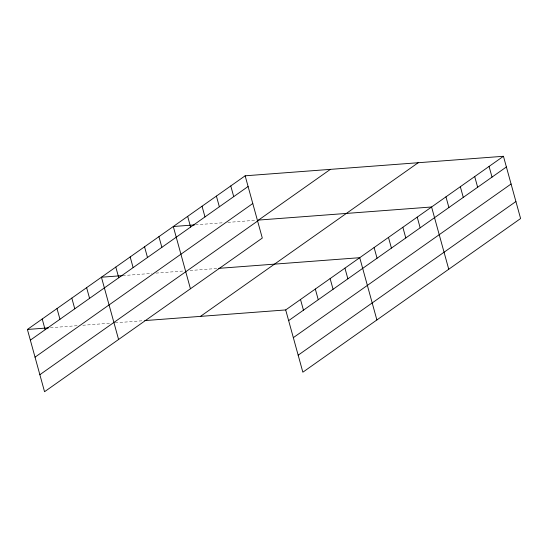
<?xml version="1.0" encoding="UTF-8"?>
<svg xmlns="http://www.w3.org/2000/svg" width="548" height="548" viewBox="0 0 548 548"><rect width="100%" height="100%" fill="white"/><g stroke="black" fill="none" stroke-linecap="round" stroke-linejoin="round"><path stroke-width="0.41" stroke-dasharray="2.74 2.06" d="M195.451 224.838L223.584 222.707M227.845 222.385L255.971 220.262M122.745 275.603L151.728 273.418M155.988 273.096L184.114 270.965M190.053 270.52L217.919 268.41M50.416 327.718L77.693 325.656M82.803 325.272L110.936 323.142M115.176 322.827L142.199 320.779"/><path stroke-width="0.82" d="M245.148 175.805L262.3 238.065L44.552 391.717L27.4 329.458L245.148 175.805L503.448 156.283L520.6 218.542L302.852 372.195L285.7 309.935L503.448 156.283M30.346 340.15L248.093 186.498M35.031 357.166L252.779 203.514M257.163 221.036L330.389 169.359M39.86 374.702L257.608 221.05M200.465 316.381L418.213 162.722M288.645 320.621L506.393 166.969M293.338 337.643L511.085 183.991M298.167 355.179L515.915 201.52M194.602 224.899L173.291 226.509L190.437 288.769M258.533 220.07L431.591 206.986L448.744 269.246M122.745 275.603L101.435 277.22L118.58 339.479M218.762 268.349L359.735 257.69L376.887 319.95M27.4 329.458L48.71 327.848M144.727 320.594L285.7 309.935M489.076 166.421L492.022 177.114M474.705 176.566L477.651 187.252M460.334 186.704L463.279 197.396M445.962 196.848L448.908 207.534M417.22 217.131L420.165 227.817M402.849 227.269L405.794 237.962M388.477 237.407L391.423 248.1M374.106 247.552L377.051 258.238M344.932 268.143L347.877 278.829M330.122 278.589L333.068 289.282M315.319 289.036L318.258 299.729M300.51 299.489L303.455 310.175M230.776 185.95L233.722 196.636M216.405 196.088L219.351 206.774M202.034 206.226L204.979 216.919M187.663 216.371L190.608 227.057M158.92 236.654L161.866 247.34M144.549 246.792L147.494 257.485M130.177 256.937L133.123 267.623M115.806 267.075L118.752 277.768M86.625 287.666L89.571 298.352M71.822 298.112L74.768 308.805M57.013 308.565L59.958 319.251M42.21 319.011L45.148 329.697"/></g></svg>
